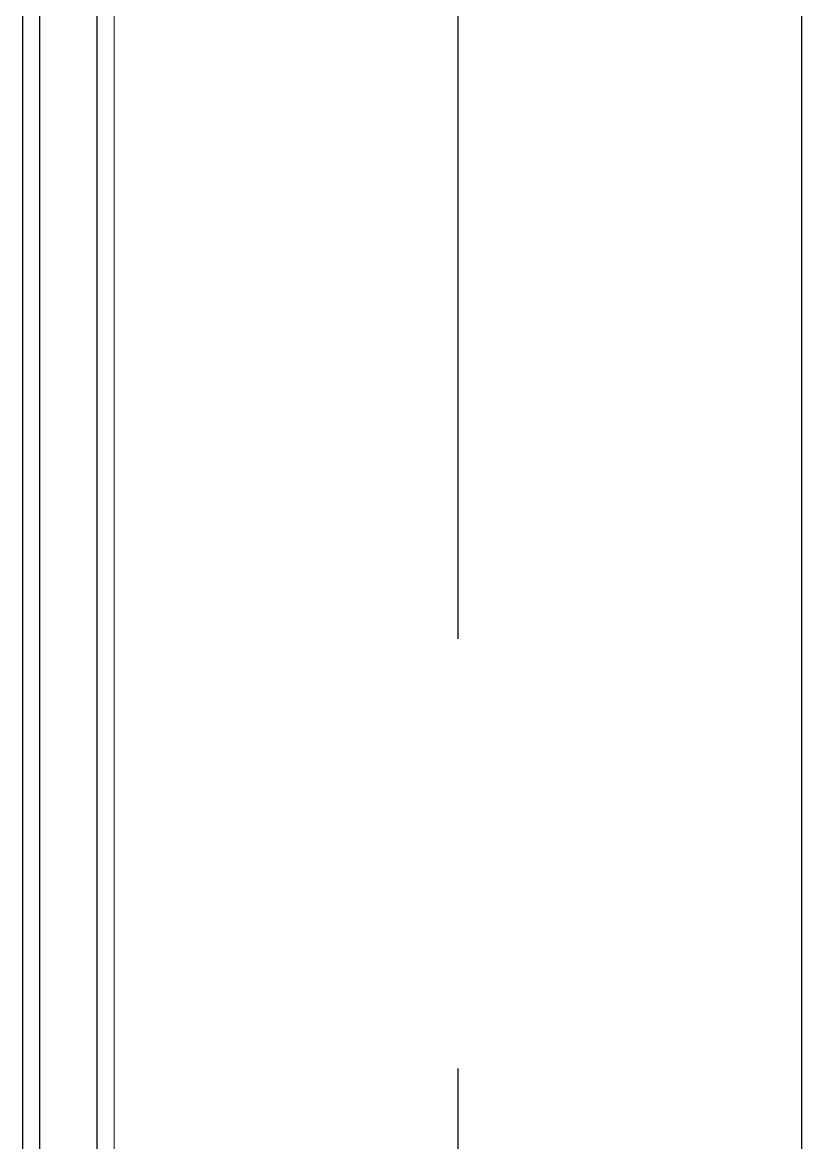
# Model space of a CAD drawing. Header units: millimetres. Extents: x 2448621 to 2484291, y -423869 to -398639.
# Drawn here: x 2482564.1 to 2482768.1, y -401667.1 to -401373.7 of the extents above; entities that cross this region are included whole.
import ezdxf

# ---------------------------------------------------------------- set-up
doc = ezdxf.new("R2010")
doc.units = ezdxf.units.MM
doc.header["$LTSCALE"] = 30
doc.linetypes.add('CENTER', pattern=[2, 1.25, -0.25, 0.25, -0.25])
doc.layers.add('C_CEN', color=1, linetype='CENTER')
doc.layers.add('DITCH', color=7, linetype='Continuous', lineweight=0)
doc.layers.add('ROAD', color=4, linetype='Continuous', lineweight=0)

# ---------------------------------------------------------------- blocks, each defined once
blk = doc.blocks.new('KEY PLAN_NEW')
at = {"layer": 'C_CEN', "color": 253, "linetype": 'CENTER', "lineweight": -3, "ltscale": 10}
blk.add_line((-577.86, -603.47), (-577.86, -1871.94), dxfattribs=at)
at = {"layer": 'DITCH', "color": 253, "lineweight": -3}
for p, q in [((-653.86, -603.47), (-653.86, -1871.94)), ((-650.86, -603.47), (-650.86, -1871.94)), ((-640.86, -603.47), (-640.86, -1871.94))]:
    blk.add_line(p, q, dxfattribs=at)
at = {"layer": 'ROAD', "color": 253}
blk.add_line((-637.86, -603.47), (-637.86, -1871.94), dxfattribs=at)
at = {"layer": 'ROAD', "color": 253, "lineweight": -3}
blk.add_line((-517.87, -1017.94), (-517.87, -1871.94), dxfattribs=at)

msp = doc.modelspace()

# ---------------------------------------------------------------- block references
at = {"xscale": 1.5, "yscale": 1.5, "zscale": 1.5}
msp.add_blockref('KEY PLAN_NEW', (2483544.88, -399167.45), dxfattribs=at)

doc.saveas('drawing.dxf')
